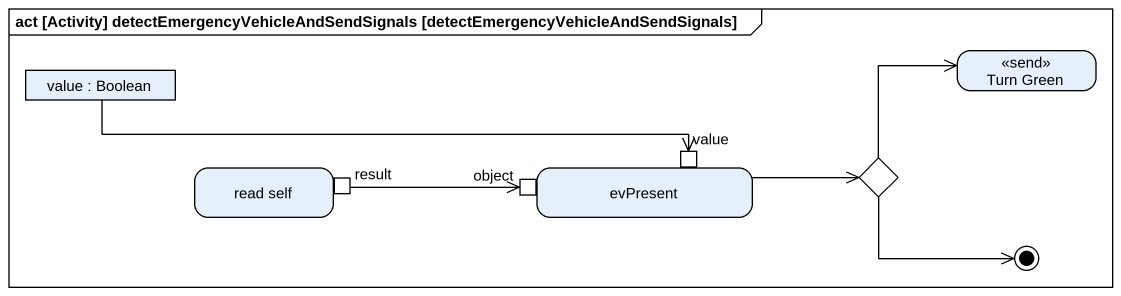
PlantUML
@startuml
mainframe act [Activity] detectEmergencyVehicleAndSendSignals [detectEmergencyVehicleAndSendSignals]
hide empty description
state "Turn Green" as Turn_Green <<send>>
state "value : Boolean" as value <<object>>
state "read self" as read_self {
  state result <<outputPin>>
}
state evPresent {
  state "object" as object_ <<inputPin>>
  state "value" as value_2 <<inputPin>>
}
state choice1 <<choice>>
value -right-> value_2
result -right-> object_
evPresent -right-> choice1
choice1 -up-> Turn_Green
choice1 -right-> [*]
@enduml
